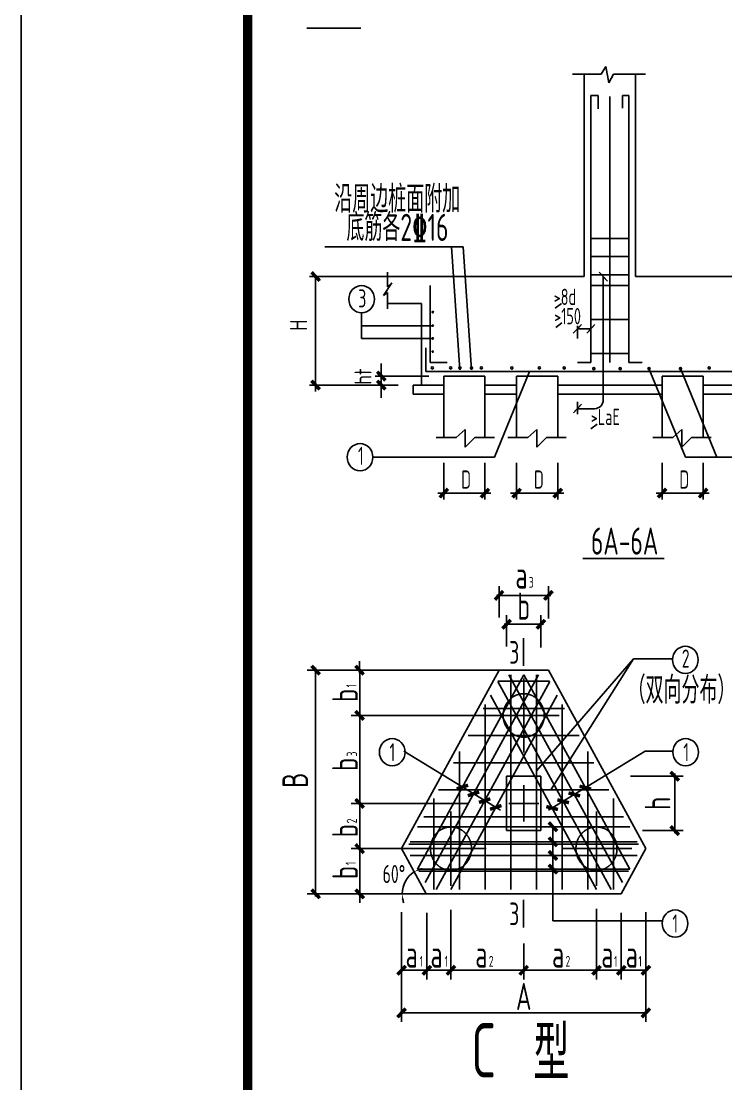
# Model space of a CAD drawing. Extents: x -695511 to 885008, y -751583 to -95266.
# Drawn here: x -382265 to -374486, y -269039 to -257298 of the extents above; entities that cross this region are included whole.
import ezdxf
from ezdxf.enums import TextEntityAlignment as Align

# ---------------------------------------------------------------- set-up
doc = ezdxf.new("R2010")
doc.units = 0
doc.header["$LTSCALE"] = 1000
doc.header["$MEASUREMENT"] = 0
doc.linetypes.add('DASHED', pattern=[3.75, 2.5, -1.25])
doc.layers.add('_TSZ_PLOT_MARK', color=1, linetype='Continuous', plot=False)
for name, color, linetype in [('CT', 3, 'Continuous'), ('GZ', 211, 'Continuous'), ('PUB_TITLE', 4, 'Continuous'), ('Z', 2, 'Continuous'), ('ZZX', 7, 'Continuous')]:
    doc.layers.add(name, color=color, linetype=linetype)
doc.styles.add('TSSD_Rein', font='Tssdeng.shx', dxfattribs={"width": 0.7, "bigfont": 'hztxt.shx'})

# ---------------------------------------------------------------- blocks, each defined once
blk = doc.blocks.new('_ArchTick')
at = {"color": 0, "linetype": 'ByBlock', "const_width": 0.4}
blk.add_lwpolyline([(-0.5, -0.5), (0.5, 0.5)], dxfattribs=at)
blk = doc.blocks.new('*E161')
for p, xscale, yscale, zscale, rotation in [((2150, -28092), 95.99999999964531, 95.99999999964531, 95.99999999964531, 332.8318235860622), ((3587, -28099), 96.00000000042401, 96.00000000042401, 96.00000000042401, 300.8478766851192), ((2280, -28167), 95.99999999964531, 95.99999999964531, 95.99999999964531, 332.8318235860622), ((2410, -28242), 95.99999999964531, 95.99999999964531, 95.99999999964531, 332.8318235860622), ((3328, -28249), 96.00000000042401, 96.00000000042401, 96.00000000042401, 300.8478766851192), ((3458, -28174), 96.00000000042401, 96.00000000042401, 96.00000000042401, 300.8478766851192), ((2540, -28317), 95.99999999964531, 95.99999999964531, 95.99999999964531, 332.8318235860622), ((3198, -28324), 96.00000000042401, 96.00000000042401, 96.00000000042401, 300.8478766851192)]:
    blk.add_blockref('_ArchTick', p, dxfattribs=dict(xscale=xscale, yscale=yscale, zscale=zscale, rotation=rotation))

msp = doc.modelspace()

# ---------------------------------------------------------------- linework, layer by layer
at = {"color": 6}
msp.add_line((-379112.1, -257374.5), (-378514.7, -257374.5), dxfattribs=at)
for p, q in [((-375793.2, -260168.6), (-375883.9, -260072.6)), ((-376078.2, -260649.7), (-376168.9, -260745.7)), ((-375929.6, -260649.1), (-376020.3, -260745.1)), ((-376077.7, -261530.8), (-376168.4, -261626.8))]:
    msp.add_line(p, q)
at = {"layer": '_TSZ_PLOT_MARK'}
msp.add_lwpolyline([(-382265, -277925), (-307965, -277925), (-307965, -235925), (-382265, -235925)], close=True, dxfattribs=at)
at = {"layer": 'CT', "color": 3, "linetype": 'Continuous'}
for p, q in [((-378222.1, -260070.6), (-378222.1, -260231.2)), ((-378173.3, -260189.2), (-378264.5, -260328.9)), ((-378264.5, -260328.9), (-378222.1, -260295)), ((-378222.1, -260231.2), (-378173.3, -260189.2)), ((-378222.1, -260295), (-378222.1, -260474.8))]:
    msp.add_line(p, q, dxfattribs=at)
at = {"layer": 'CT', "color": 7, "linetype": 'Continuous'}
for p, q in [((-377598.4, -261218.7), (-377144.8, -261218.7)), ((-376795.1, -261218.7), (-376341.5, -261218.7)), ((-375188.6, -261218.7), (-374735, -261218.7))]:
    msp.add_line(p, q, dxfattribs=at)
at = {"layer": 'CT', "linetype": 'Continuous'}
for p, q in [((-377938.6, -261318.7), (-377598.4, -261318.7)), ((-377938.6, -261418.7), (-377938.6, -261318.7)), ((-377144.8, -261318.7), (-376795.1, -261318.7)), ((-376341.5, -261318.7), (-375188.6, -261318.7)), ((-374735, -261318.7), (-374385.4, -261318.7)), ((-377938.6, -261418.7), (-377598.4, -261418.7)), ((-377144.8, -261418.7), (-376795.1, -261418.7)), ((-376341.5, -261418.7), (-375188.6, -261418.7)), ((-374735, -261418.7), (-374385.4, -261418.7))]:
    msp.add_line(p, q, dxfattribs=at)
at = {"layer": 'GZ', "color": 7, "linetype": 'DASHED'}
for centre in [(-376716.6, -264969.2), (-377519.8, -266441.4), (-375913.3, -266441.4)]:
    msp.add_ellipse(centre, major_axis=(0, 240), ratio=0.945, start_param=4.712389, end_param=10.9955743, dxfattribs=at)
at = {"layer": 'PUB_TITLE'}
msp.add_lwpolyline([(-382265, -277925), (-307965, -277925), (-307965, -235925), (-382265, -235925)], close=True, dxfattribs=at)
at = {"layer": 'PUB_TITLE', "const_width": 100}
msp.add_lwpolyline([(-379765, -276925), (-308965, -276925), (-308965, -236925), (-379765, -236925)], close=True, dxfattribs=at)
at = {"layer": 'Z', "linetype": 'Continuous'}
for p, q in [((-376905.6, -265641.4), (-376905.6, -266241.4)), ((-376905.6, -265641.4), (-376527.6, -265641.4)), ((-376527.6, -265641.4), (-376527.6, -266241.4)), ((-376905.6, -266241.4), (-376527.6, -266241.4))]:
    msp.add_line(p, q, dxfattribs=at)
at = {"layer": 'ZZX'}
for p, q in [((-375860.5, -257883.9), (-375810.3, -257796.7)), ((-375810.3, -257796.7), (-375777.1, -257978)), ((-376177.6, -257883.9), (-375860.5, -257883.9)), ((-375777.1, -257978), (-375727, -257883.9)), ((-375727, -257883.9), (-375371, -257883.9)), ((-378506.5, -260519.4), (-378506.5, -260803)), ((-376368.6, -260469.5), (-376300, -260417.7)), ((-376362.6, -260682.7), (-376294, -260630.8)), ((-377720.9, -260662.5), (-378506.5, -260662.5)), ((-376123.6, -260697.7), (-375975.5, -260697.7)), ((-377720.9, -260803), (-378506.5, -260803)), ((-375974.9, -261801.3), (-375906.3, -261749.4)), ((-377598.4, -262176.6), (-377598.4, -262582.4)), ((-377144.8, -262176.6), (-377144.8, -262582.4)), ((-376795.1, -262176.6), (-376795.1, -262582.4)), ((-376341.5, -262176.6), (-376341.5, -262582.4)), ((-375188.6, -262176.6), (-375188.6, -262582.4)), ((-374735, -262176.6), (-374735, -262582.4)), ((-377664.5, -262512.4), (-377078.6, -262512.4)), ((-376861.3, -262512.4), (-376275.4, -262512.4)), ((-375254.8, -262512.4), (-374668.9, -262512.4)), ((-376574.8, -265579.6), (-375504.5, -264344.3)), ((-376418.6, -265791.4), (-375504.5, -264344.3)), ((-375504.5, -264344.3), (-375073.1, -264344.3)), ((-378040.7, -265364.8), (-376972.3, -266017.6)), ((-375376.3, -265364.8), (-376444.6, -266017.6)), ((-376415.3, -266180.2), (-376373.1, -266219.7)), ((-376394.2, -266190.2), (-376394.2, -267237.5)), ((-376415.3, -266346.7), (-376373.1, -266386.2)), ((-376415.3, -266496.7), (-376373.1, -266536.2)), ((-376415.3, -266646.7), (-376373.1, -266686.2)), ((-376394.2, -267237.5), (-375186.9, -267237.5))]:
    msp.add_line(p, q, dxfattribs=at)
at = {"layer": 'ZZX', "color": 7, "linetype": 'Continuous'}
for p, q in [((-376048.6, -260118.7), (-376048.6, -257883.9)), ((-375481.6, -260118.7), (-375481.6, -257883.9)), ((-377865.9, -260119.5), (-379080.6, -260119.5)), ((-379014.5, -260119.5), (-379014.5, -261391.2)), ((-377844.1, -260118.7), (-378222.1, -260118.7)), ((-376048.6, -260118.7), (-377844.1, -260118.7)), ((-375839.1, -260120), (-375839.1, -261479.4)), ((-373686.1, -260118.7), (-375481.6, -260118.7)), ((-377844.1, -260418.7), (-378222.1, -260418.7)), ((-377844.1, -261318.7), (-377844.1, -260418.7)), ((-376123.6, -260665.5), (-376123.6, -260804.9)), ((-378289, -261288.7), (-378289, -261078.7)), ((-377762.7, -261218.7), (-378355.2, -261218.7)), ((-378289, -261318.7), (-378289, -261218.7)), ((-378476, -261318.7), (-379080.6, -261318.7)), ((-378257, -261318.7), (-378652.5, -261318.7)), ((-378102.9, -261318.7), (-378628.8, -261318.7)), ((-378102.9, -261318.7), (-378355.2, -261318.7)), ((-378289, -261248.7), (-378289, -261458.7)), ((-376123.6, -261502.5), (-376123.6, -261641.8)), ((-375933.6, -261579.4), (-376123.6, -261579.4)), ((-376596.6, -264469.2), (-378623.6, -264469.2)), ((-378065.4, -266441.4), (-376989.4, -264469.2)), ((-376989.4, -264469.2), (-376443.8, -264469.2)), ((-375367.7, -266441.4), (-376443.8, -264469.2)), ((-377792.6, -266941.4), (-378065.4, -266441.4)), ((-375640.5, -266941.4), (-375367.7, -266441.4)), ((-377792.6, -266941.4), (-375640.5, -266941.4))]:
    msp.add_line(p, q, dxfattribs=at)
at = {"layer": 'ZZX', "color": 6}
for p, q in [((-375975.5, -261068.7), (-375975.5, -258117.9)), ((-375975.5, -258119), (-375895.6, -258119)), ((-375895.6, -258119), (-375895.6, -258266.2)), ((-375765, -261068.7), (-375765, -258130.6)), ((-375627.1, -258119), (-375627.1, -258260.3)), ((-375555.3, -258119), (-375627.1, -258119)), ((-375555.3, -261068.7), (-375555.3, -258117.9)), ((-375975.5, -259699.6), (-375555.3, -259699.6)), ((-375975.5, -259899.6), (-375555.3, -259899.6)), ((-375975.5, -260099.6), (-375555.3, -260099.6)), ((-375975.5, -260218.7), (-375555.3, -260218.7)), ((-375975.5, -260593.7), (-375555.3, -260593.7)), ((-375975.5, -260968.7), (-375555.3, -260968.7)), ((-376123.6, -261068.7), (-375975.5, -261068.7)), ((-375555.3, -261068.7), (-375407.2, -261068.7)), ((-377796.8, -261168.7), (-373733.3, -261168.7)), ((-376064.6, -263233.6), (-375164.7, -263233.6)), ((-376717.3, -264421.3), (-376717.3, -264116.4)), ((-377888.1, -266666.4), (-376716.6, -264519.2)), ((-377806.2, -266816.4), (-376552.9, -264519.2)), ((-375626.9, -266816.4), (-376880.2, -264519.2)), ((-376858.3, -264519.2), (-376858.3, -266891.4)), ((-375545, -266666.4), (-376716.6, -264519.2)), ((-376574.8, -264519.2), (-376574.8, -266891.4)), ((-377683.5, -266891.4), (-376430.1, -264594.2)), ((-375749.6, -266891.4), (-377003, -264594.2)), ((-377001.5, -264591.4), (-376431.6, -264591.4)), ((-377519.8, -266891.4), (-376348.3, -264744.2)), ((-375913.3, -266891.4), (-377084.8, -264744.2)), ((-377141.8, -264848.6), (-377141.8, -266891.4)), ((-376291.3, -264848.6), (-376291.3, -266891.4)), ((-377165.2, -264891.4), (-376267.9, -264891.4)), ((-377328.8, -265191.4), (-376104.3, -265191.4)), ((-377425.3, -265368.2), (-377425.3, -266891.4)), ((-376007.8, -265368.2), (-376007.8, -266891.4)), ((-377492.5, -265491.4), (-375940.6, -265491.4)), ((-377656.2, -265791.4), (-375776.9, -265791.4)), ((-377708.8, -265887.8), (-377708.8, -266891.4)), ((-375724.3, -265887.8), (-375724.3, -266891.4)), ((-377819.9, -266091.4), (-375613.2, -266091.4)), ((-377888.1, -266199.9), (-375545, -266199.9)), ((-377983.6, -266391.4), (-375449.5, -266391.4)), ((-377971, -266366.4), (-375462.1, -266366.4)), ((-377971, -266516.4), (-375462.1, -266516.4)), ((-377888.1, -266666.4), (-375545, -266666.4)), ((-377874.4, -266691.4), (-375558.7, -266691.4)), ((-376717.3, -267311.1), (-376717.3, -267006.1))]:
    msp.add_line(p, q, dxfattribs=at)
at = {"layer": 'ZZX', "linetype": 'Continuous'}
for p, q in [((-377386.6, -259792.4), (-378913.7, -259792.4)), ((-377421.1, -261149.5), (-377514.2, -259792.4)), ((-377293.5, -261149.5), (-377386.6, -259792.4)), ((-377598.4, -261218.7), (-377598.4, -261897)), ((-377144.8, -261218.7), (-377144.8, -261897)), ((-376651.1, -261168.7), (-377040.4, -262115.9)), ((-376795.1, -261218.7), (-376795.1, -261897)), ((-376341.5, -261218.7), (-376341.5, -261897)), ((-375333.7, -261137), (-374931.3, -262115.9)), ((-375188.6, -261218.7), (-375188.6, -261897)), ((-374986.2, -261137), (-374583.8, -262115.9)), ((-374735, -261218.7), (-374735, -261897)), ((-377460.8, -261898.5), (-377361.5, -261808.5)), ((-377361.5, -261808.5), (-377361.5, -262003.5)), ((-376671.8, -261898.5), (-376572.5, -261808.5)), ((-376572.5, -261808.5), (-376572.5, -262003.5)), ((-375069.9, -261898.5), (-374970.5, -261808.5)), ((-374970.5, -261808.5), (-374970.5, -262003.5)), ((-377682.6, -261897), (-377459.2, -261897)), ((-377361.5, -262003.5), (-377256, -261897)), ((-377256, -261897), (-377038.4, -261897)), ((-376893.6, -261897), (-376670.2, -261897)), ((-376572.5, -262003.5), (-376466.9, -261897)), ((-376466.9, -261897), (-376249.4, -261897)), ((-375291.6, -261897), (-375068.2, -261897)), ((-374970.5, -262003.5), (-374865, -261897)), ((-374865, -261897), (-374647.4, -261897)), ((-377040.4, -262115.9), (-378382.5, -262115.9)), ((-374931.3, -262115.9), (-373589.2, -262115.9)), ((-375069.8, -265364.8), (-375376.3, -265364.8))]:
    msp.add_line(p, q, dxfattribs=at)
at = {"layer": 'ZZX', "color": 1}
for p, q in [((-375810.6, -260150.2), (-375866.5, -260091)), ((-376095.1, -260667.6), (-376151, -260726.7)), ((-375947, -260667.6), (-376002.9, -260726.7)), ((-376095.1, -261549.2), (-376151, -261608.4)), ((-376716.6, -265378.8), (-376716.6, -264559.6)), ((-377100.9, -264969.2), (-376326.8, -264969.2)), ((-376716.6, -265741.4), (-376716.6, -266141.4)), ((-377519.8, -266851.1), (-377519.8, -266031.8)), ((-376881.9, -265941.4), (-376551.2, -265941.4)), ((-375913.3, -266851.1), (-375913.3, -266031.8)), ((-377904.2, -266441.4), (-377130, -266441.4)), ((-376297.7, -266441.4), (-375523.5, -266441.4))]:
    msp.add_line(p, q, dxfattribs=at)
at = {"layer": 'ZZX', "color": 6, "linetype": 'Continuous'}
for p, q in [((-377749.6, -260218.7), (-377749.6, -261068.7)), ((-377796.7, -261168.7), (-377796.7, -260906.2)), ((-377749.6, -261068.7), (-377560.6, -261068.7))]:
    msp.add_line(p, q, dxfattribs=at)
at = {"layer": 'ZZX', "color": 7}
for p, q in [((-376989.4, -263886.2), (-376989.4, -263542.2)), ((-376443.8, -263898.6), (-376443.8, -263542.2)), ((-377017.7, -263642.2), (-376415.4, -263642.2)), ((-376905.6, -264205.7), (-376905.6, -263861.8)), ((-376527.6, -264218.2), (-376527.6, -263861.8)), ((-376933.9, -263961.8), (-376499.2, -263961.8)), ((-378529.1, -264499.2), (-378529.1, -264369.2)), ((-376596.6, -264469.2), (-379109, -264469.2)), ((-379014.5, -264439.2), (-379014.5, -266971.4)), ((-378528, -264469.2), (-378528, -264969.2)), ((-377013.2, -264969.2), (-378623.6, -264969.2)), ((-377013.2, -264969.2), (-378622.5, -264969.2)), ((-378528, -264939.2), (-378528, -265971.4)), ((-378528, -264939.2), (-378528, -265069.2)), ((-375535.7, -265641.4), (-374954.7, -265641.4)), ((-375049.2, -265611.4), (-375049.2, -266271.4)), ((-378528, -265971.4), (-378528, -265841.4)), ((-377330.4, -265941.4), (-378622.5, -265941.4)), ((-377330.4, -265941.4), (-378622.5, -265941.4)), ((-378528, -265941.4), (-378528, -266441.4)), ((-375403.9, -266241.4), (-374954.7, -266241.4)), ((-378528, -266471.4), (-378528, -266341.4)), ((-377672.6, -266441.4), (-378622.5, -266441.4)), ((-377524.1, -266441.4), (-378622.5, -266441.4)), ((-378528, -266411.4), (-378528, -266541.4)), ((-378528, -266441.4), (-378528, -266941.4)), ((-377399.8, -266941.4), (-379109, -266941.4)), ((-377399.8, -266941.4), (-378622.5, -266941.4)), ((-378528, -266911.4), (-378528, -267041.4)), ((-375913.3, -267106.6), (-375913.3, -267885.5)), ((-378065.4, -267141.4), (-378065.4, -268355.7)), ((-377786.2, -267151), (-377786.2, -267885.5)), ((-377519.8, -267116.8), (-377519.8, -267885.5)), ((-375640.5, -267151), (-375640.5, -267885.5)), ((-375367.7, -267141.4), (-375367.7, -268355.7)), ((-375367.7, -267151), (-375367.7, -267885.5)), ((-378065.4, -267383.7), (-378065.4, -267885.5)), ((-376716.6, -267490), (-376716.6, -267885.5)), ((-378065.4, -267785.5), (-376688.2, -267785.5)), ((-376744.9, -267785.5), (-375367.7, -267785.5)), ((-378065.4, -268255.7), (-375367.7, -268255.7))]:
    msp.add_line(p, q, dxfattribs=at)
at = {"layer": 'ZZX', "linetype": 'Continuous'}
for centre, major_axis, start_param, end_param in [((-378506.5, -260369.4), (0, 150), -1.5707963, 4.712389), ((-377720.9, -260512.5), (0, 7.5), -1.5707963, 1.5707963), ((-377720.9, -260512.5), (0, 7.5), 1.5707963, 4.712389), ((-377720.9, -260662.5), (0, 7.5), -1.5707963, 1.5707963), ((-377720.9, -260662.5), (0, 7.5), 1.5707963, 4.712389), ((-377720.9, -260803), (0, 7.5), -1.5707963, 1.5707963), ((-377720.9, -260803), (0, 7.5), 1.5707963, 4.712389), ((-377720.9, -260949.3), (0, 7.5), -1.5707963, 1.5707963), ((-377720.9, -260949.3), (0, 7.5), 1.5707963, 4.712389), ((-377726.5, -261129.1), (0, 12.5), -1.5707963, 1.5707963), ((-377524, -261129.1), (0, 12.5), -1.5707963, 1.5707963), ((-377421.1, -261129.1), (0, 12.5), -1.5707963, 1.5707963), ((-377293.5, -261129.1), (0, 12.5), -1.5707963, 1.5707963), ((-377184.3, -261129.1), (0, 12.5), -1.5707963, 1.5707963), ((-376847.6, -261129.1), (0, 12.5), -1.5707963, 1.5707963), ((-376543.9, -261129.1), (0, 12.5), 4.712389, 7.8539816), ((-376269.3, -261129.1), (0, 12.5), -1.5707963, 1.5707963), ((-374668, -261129.1), (0, 12.5), -1.5707963, 1.5707963), ((-377726.5, -261129.1), (0, 12.5), 1.5707963, 4.712389), ((-377524, -261129.1), (0, 12.5), 1.5707963, 4.712389), ((-377421.1, -261129.1), (0, 12.5), 1.5707963, 4.712389), ((-377293.5, -261129.1), (0, 12.5), 1.5707963, 4.712389), ((-377184.3, -261129.1), (0, 12.5), 1.5707963, 4.712389), ((-376847.6, -261129.1), (0, 12.5), 1.5707963, 4.712389), ((-376543.9, -261129.1), (0, 12.5), 1.5707963, 4.712389), ((-376269.3, -261129.1), (0, 12.5), 1.5707963, 4.712389), ((-375943.4, -261137), (0, 12.5), -1.5707963, 1.5707963), ((-375943.4, -261137), (0, 12.5), 1.5707963, 4.712389), ((-375650.8, -261137), (0, 12.5), -1.5707963, 1.5707963), ((-375650.8, -261137), (0, 12.5), 1.5707963, 4.712389), ((-375333.7, -261137), (0, 12.5), -1.5707963, 1.5707963), ((-375333.7, -261137), (0, 12.5), 1.5707963, 4.712389), ((-374986.2, -261137), (0, 12.5), 4.712389, 7.8539816), ((-374986.2, -261137), (0, 12.5), 1.5707963, 4.712389), ((-374668, -261129.1), (0, 12.5), 1.5707963, 4.712389), ((-378524.2, -262115.9), (0, 150), -1.5707963, 4.712389), ((-374931.7, -264355.4), (0, 150), 4.712389, 10.9955743), ((-378168.7, -265375.9), (0, 150), 4.712389, 10.9955743), ((-374928.5, -265375.9), (0, 150), 4.712389, 10.9955743)]:
    msp.add_ellipse(centre, major_axis=major_axis, ratio=0.945, start_param=start_param, end_param=end_param, dxfattribs=at)
at = {"layer": 'ZZX', "color": 7, "linetype": 'Continuous'}
msp.add_ellipse((-375933.6, -261479.4), major_axis=(0, 100), ratio=0.945, start_param=3.1415927, end_param=4.712389, dxfattribs=at)
at = {"layer": 'ZZX', "color": 7}
for start_param, end_param in [(0.5235988, 1.5707963), (0.1682764, 0.3459376), (1.7484577, 1.9261186)]:
    msp.add_ellipse((-377792.6, -266941.4), major_axis=(0, 281.8), ratio=0.945, start_param=start_param, end_param=end_param, dxfattribs=at)
at = {"layer": 'ZZX'}
msp.add_ellipse((-375045.2, -267268.8), major_axis=(0, 150), ratio=0.945, start_param=4.712389, end_param=10.9955743, dxfattribs=at)
at = {"layer": 'ZZX', "color": 7}
for points in [[(-377879.6, -266683.9), (-377886.2, -266668.8), (-377925.8, -266697.4)], [(-378062.6, -266992), (-378046.9, -266990.5), (-378058.9, -266941.4)]]:
    msp.add_solid(points, dxfattribs=at)

# ---------------------------------------------------------------- block references
at = {"xscale": 0.945}
msp.add_blockref('*E161', (-379425.6, -237668.5), dxfattribs=at)
at = {"zscale": 96.00000000000423}
for p, xscale, yscale, rotation in [((-379014.5, -260119.5), 96.00000000000423, 90.72000000000398, 90), ((-378289, -261218.7), 96.00000000000423, 90.72000000000398, 90), ((-379014.5, -261318.7), 96.00000000000423, 90.72000000000398, 90), ((-378289, -261318.7), 96.00000000000423, 90.72000000000398, 90), ((-377598.4, -262512.4), 90.72000000000398, 96.00000000000423, 180.0000000000032), ((-377144.8, -262512.4), 90.72000000000398, 96.00000000000423, 180.0000000000032), ((-376795.1, -262512.4), 90.72000000000398, 96.00000000000423, 180.0000000000032), ((-376341.5, -262512.4), 90.72000000000398, 96.00000000000423, 180.0000000000032), ((-375188.6, -262512.4), 90.72000000000398, 96.00000000000423, 180.0000000000032), ((-374735, -262512.4), 90.72000000000398, 96.00000000000423, 180.0000000000032), ((-376989.4, -263642.2), 90.72000000000398, 96.00000000000423, 180.0000000000032), ((-376443.8, -263642.2), 90.72000000000398, 96.00000000000423, 180.0000000000032), ((-376905.6, -263961.8), 90.72000000000398, 96.00000000000423, 180.0000000000032), ((-376527.6, -263961.8), 90.72000000000398, 96.00000000000423, 180.0000000000032), ((-379014.5, -264469.2), 96.00000000000423, 90.72000000000398, 90), ((-378529.1, -264469.2), 96.00000000000423, 90.72000000000398, 90), ((-378529.1, -264969.2), 96.00000000000423, 90.72000000000398, 90), ((-375049.2, -265641.4), 96.00000000000423, 90.72000000000398, 90), ((-378528, -265941.4), 96.00000000000423, 90.72000000000398, 90), ((-376394.2, -266199.9), 96.00000000000423, 90.72000000000398, 90), ((-375049.2, -266241.4), 96.00000000000423, 90.72000000000398, 90), ((-378528, -266441.4), 96.00000000000423, 90.72000000000398, 90), ((-376394.2, -266366.4), 96.00000000000423, 90.72000000000398, 90), ((-376394.2, -266516.4), 96.00000000000423, 90.72000000000398, 90), ((-376394.2, -266666.4), 96.00000000000423, 90.72000000000398, 90), ((-379014.5, -266941.4), 96.00000000000423, 90.72000000000398, 90), ((-378528, -266941.4), 96.00000000000423, 90.72000000000398, 90), ((-378065.4, -267785.5), 90.72000000000398, 96.00000000000423, 180.0000000000032), ((-377786.2, -267785.5), 90.72000000000398, 96.00000000000423, 180.0000000000032), ((-377519.8, -267785.5), 90.72000000000398, 96.00000000000423, 180.0000000000032), ((-376716.6, -267785.5), 90.72000000000398, 96.00000000000423, 180.0000000000032), ((-375913.3, -267785.5), 90.72000000000398, 96.00000000000423, 180.0000000000032), ((-375640.5, -267785.5), 90.72000000000398, 96.00000000000423, 180.0000000000032), ((-375367.7, -267785.5), 90.72000000000398, 96.00000000000423, 180.0000000000032), ((-378065.4, -268255.7), 90.72000000000398, 96.00000000000423, 180.0000000000032), ((-375367.7, -268255.7), 90.72000000000398, 96.00000000000423, 180.0000000000032)]:
    msp.add_blockref('_ArchTick', p, dxfattribs=dict(at, xscale=xscale, yscale=yscale, rotation=rotation))

# ---------------------------------------------------------------- texts
at = {"layer": 'ZZX', "linetype": 'Continuous', "style": 'TSSD_Rein', "width": 0.6615}
for s, height, p in [('沿周边桩面附加', 300, (-378807.9, -259412.5)), ('底筋各2\x8416', 300, (-378674.1, -259725.9)), ('3', 200, (-378543.7, -260460.9)), ('>8d', 180, (-376385.5, -260434)), ('>150', 180, (-376379.5, -260647.1)), ('>LaE', 180, (-375976, -261760.4)), ('1', 200, (-378546.2, -262200.8)), ('2', 200, (-374971, -264440.2)), ('（双向分布）', 300, (-375569.7, -264838.9)), ('1', 200, (-378198.6, -265475.1)), ('1', 200, (-374954.1, -265475.1)), ('1', 200, (-375075.1, -267368))]:
    msp.add_text(s, height=height, dxfattribs=at).set_placement(p)
at = {"layer": 'ZZX', "color": 7, "linetype": 'Continuous', "style": 'TSSD_Rein', "width": 0.793651}
for s, p in [('H', (-379203.5, -260656.4)), ('h\x8et', (-378491.4, -261224.7))]:
    msp.add_text(s, height=189, rotation=90, dxfattribs=at).set_placement(p, align=Align.MIDDLE_CENTER)
at = {"layer": 'ZZX', "style": 'TSSD_Rein', "width": 0.6615}
for p in [(-377407.2, -262462.4), (-376604, -262462.4), (-374997.5, -262462.4)]:
    msp.add_text('D', height=200, dxfattribs=at).set_placement(p)
at = {"layer": 'ZZX', "color": 2, "linetype": 'Continuous', "style": 'TSSD_Rein', "width": 0.6615}
msp.add_text('6A-6A', height=300, dxfattribs=at).set_placement((-375974.3, -263192.2))
at = {"layer": 'ZZX', "style": 'TSSD_Rein', "width": 0.6615}
for s, p in [('a', (-376741.7, -263417.4)), ('b', (-376716.6, -263761.8)), ('a', (-377954.5, -267605.7)), ('a', (-377679.4, -267605.7)), ('a', (-377184.3, -267605.7)), ('a', (-376336.8, -267605.7)), ('a', (-375793, -267605.7)), ('a', (-375524, -267605.7))]:
    msp.add_text(s, height=300, dxfattribs=at).set_placement(p, align=Align.MIDDLE_CENTER)
at = {"layer": 'ZZX', "color": 7, "style": 'TSSD_Rein', "width": 0.6615}
for s, height, p in [('3', 120, (-376633.4, -263498.4)), ('60%%d', 200, (-378149.8, -266721.5)), ('1', 120, (-377846.2, -267686.7)), ('1', 120, (-377571.1, -267686.7)), ('2', 120, (-377076, -267686.7)), ('2', 120, (-376228.5, -267686.7)), ('1', 120, (-375700.5, -267686.7)), ('1', 120, (-375431.5, -267686.7))]:
    msp.add_text(s, height=height, dxfattribs=at).set_placement(p, align=Align.MIDDLE_CENTER)
at = {"layer": 'ZZX', "color": 2, "style": 'TSSD_Rein', "width": 0.6615}
for s, height, p in [('3', 250, (-376876.7, -264397.4)), ('3', 250, (-376876.7, -267287.1)), ('C', 600, (-377294.7, -268969.8)), ('型', 600, (-376609.3, -268999.1))]:
    msp.add_text(s, height=height, dxfattribs=at).set_placement(p)
at = {"layer": 'ZZX', "color": 7, "style": 'TSSD_Rein', "width": 0.740741}
for s, height, p in [('1', 113.4, (-378620.8, -264639.9)), ('b', 283.5, (-378689.6, -264748.1)), ('b', 283.5, (-378689.6, -265510.4)), ('3', 113.4, (-378614.4, -265395.5)), ('h', 283.5, (-375238.2, -265941.4)), ('2', 113.4, (-378614.4, -266135.2)), ('b', 283.5, (-378689.6, -266243.4)), ('1', 113.4, (-378627.1, -266603.6)), ('b', 283.5, (-378689.6, -266705.2))]:
    msp.add_text(s, height=height, rotation=90, dxfattribs=at).set_placement(p, align=Align.MIDDLE_CENTER)
msp.add_text('B', height=283.5, rotation=90, dxfattribs=at).set_placement((-379099, -265771.2))
at = {"layer": 'ZZX', "style": 'TSSD_Rein', "width": 0.6615}
msp.add_text('A', height=300, dxfattribs=at).set_placement((-376716.6, -268224), align=Align.CENTER)

doc.saveas('drawing.dxf')
